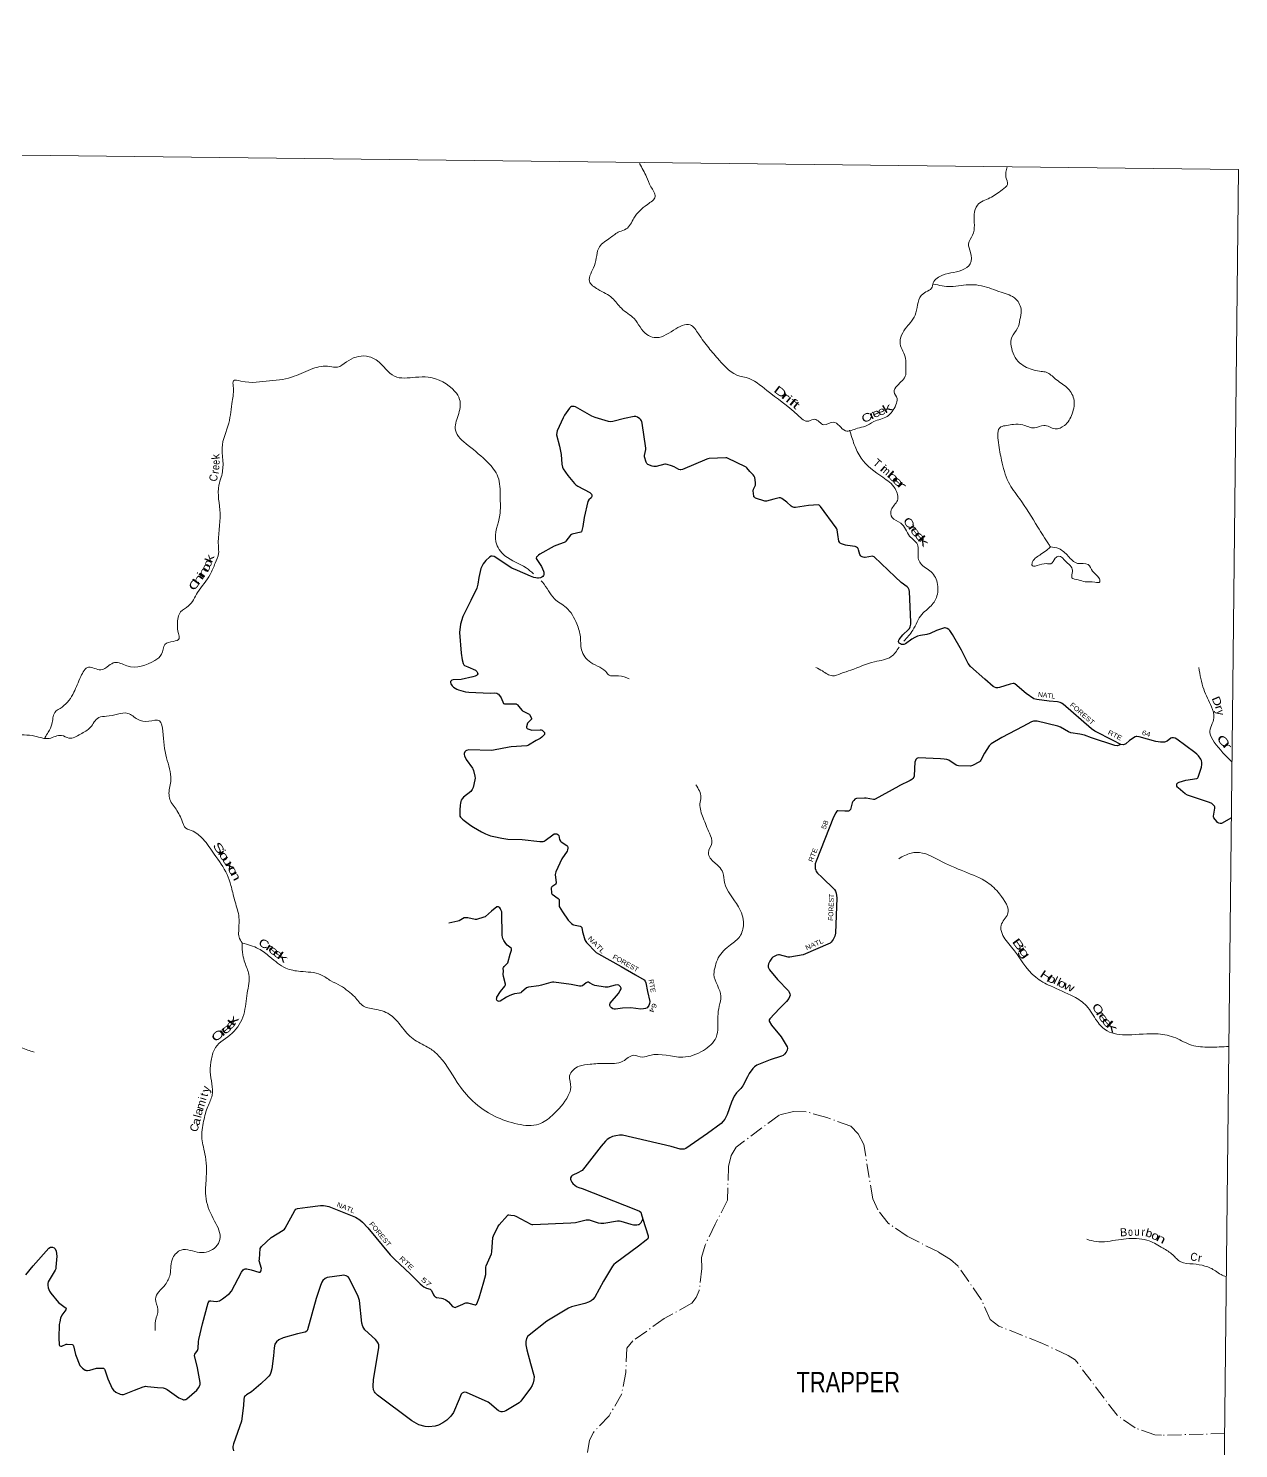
# Model space of a CAD drawing. Header units: feet. Extents: x -481249 to -254670, y -730376 to -544252.
# Drawn here: x -284916 to -254670, y -579752 to -544260 of the extents above; entities that cross this region are included whole.
import ezdxf
from ezdxf.enums import TextEntityAlignment as Align

# ---------------------------------------------------------------- set-up
doc = ezdxf.new("R2010")
doc.units = ezdxf.units.FT
doc.header["$LTSCALE"] = 70
doc.linetypes.add('DOT_DASHED', pattern=[7.7, 5, -1.2, 0.3, -1.2])
for name, color, linetype, lineweight in [('29', 7, 'Continuous', 25), ('39', 7, 'Continuous', 13), ('4', 7, 'Continuous', 13), ('41', 7, 'Continuous', 13), ('44', 7, 'DOT_DASHED', 13)]:
    doc.layers.add(name, color=color, linetype=linetype, lineweight=lineweight)
doc.layers.add('30', color=7, linetype='Continuous')

msp = doc.modelspace()

# ---------------------------------------------------------------- linework, layer by layer
at = {"layer": '29'}
for points in [[(-266882.76, -555337.07), (-266963.71, -555238.57), (-266975.93, -555226.34), (-266994.14, -555215.74), (-267444.77, -554999.2), (-267463.98, -554993.96), (-267488.79, -554993.85), (-267902.26, -555009.68), (-267931.95, -555013.18), (-267957.4, -555024.03), (-268571.91, -555282.26), (-268606.83, -555292.74), (-268628.04, -555290.43), (-268659.21, -555280.51), (-268777.59, -555217.25), (-268845.18, -555189.66), (-268948.2, -555156.46), (-268990.11, -555147.73), (-269013.22, -555147.38), (-269227.58, -555207.13), (-269249.41, -555210.63), (-269283.93, -555209.15), (-269327.11, -555200.15), (-269431.01, -555154.72), (-269459.44, -555129.77), (-269474.66, -555102.3), (-269516.57, -554969.51), (-269517.95, -554935.4), (-269488.63, -554786.05), (-269488.45, -554747.75), (-269577.61, -554125.39), (-269585.55, -554087.17), (-269594.28, -554066.2), (-269611.74, -554041.74), (-269636.18, -554019.02), (-269695.55, -553975.34), (-269733.97, -553961.37), (-269778.48, -553961.85), (-270015.01, -554005.91), (-270309.89, -554087.46), (-270356.47, -554090.66), (-270415.84, -554081.93), (-270754.59, -553982.34), (-270831.24, -553951.31), (-271245.26, -553716.76), (-271279.66, -553705.81), (-271339.55, -553709.77), (-271367.49, -553723.75), (-271392.12, -553752.87), (-271517.66, -553922.93), (-271554.13, -553991.41), (-271702.75, -554321.3), (-271713.23, -554359.74), (-271713.6, -554413.87), (-271643.77, -554696.28), (-271601.43, -554910.5), (-271587.33, -555152.47), (-271571.79, -555222.87), (-271550.84, -555264.8), (-271431.44, -555435.57), (-271271.46, -555631.72), (-271232.17, -555666.67), (-271183.34, -555701.44), (-270888.35, -555859.74), (-270856.75, -555881.58), (-270843.65, -555897.3), (-270832.3, -555927.01), (-270837.09, -555958.1), (-270850.64, -555988.16), (-270910.01, -556044.07), (-270934.17, -556085.24), (-271029.36, -556480.23), (-271061.2, -556709.84), (-271085.49, -556811.11), (-271095.97, -556837.32), (-271110.33, -556847.36), (-271322.97, -556896.73), (-271345.67, -556905.46), (-271366.62, -556921.19), (-271485.36, -557076.69), (-271495.84, -557087.18), (-271528.72, -557107.82), (-271639.36, -557150.26)], [(-263256.79, -557962.97), (-263776.13, -557468.01), (-263799.7, -557454.04), (-263819.26, -557452.23), (-264005.62, -557478.7), (-264021.46, -557480.24), (-264049.4, -557476.75), (-264079.08, -557464.52), (-264108.77, -557445.3), (-264122.74, -557431.32), (-264133.19, -557411.7), (-264170.29, -557293.47), (-264182.11, -557261.84), (-264197.82, -557242.62), (-264217.03, -557223.4), (-264253.67, -557206.84), (-264445.64, -557183.3), (-264493.79, -557172.74), (-264596.81, -557139.54), (-264626.5, -557122.07), (-264641.2, -557107.75), (-264647.45, -557097.61), (-264657.93, -557071.4), (-264683.63, -556905.53), (-264705.08, -556790.1), (-264713.81, -556769.13), (-264730.36, -556739.24), (-265120.66, -556206.52), (-265145.1, -556182.06), (-265151.22, -556176.82), (-265170.22, -556170), (-265418.54, -556185.97), (-265745.78, -556234.47), (-265774.59, -556234.48), (-265805.17, -556226.81), (-265828.72, -556218.75), (-265854.04, -556203.02), (-265962.3, -556099.61), (-266087.15, -556007.34), (-266115.59, -555994.42), (-266132.55, -555993.36), (-266151.76, -555995.11), (-266287.98, -556027.01), (-266471.3, -556077.23), (-266489.63, -556078.98), (-266510.54, -556075.17), (-266742.82, -556002.1), (-266771.98, -555977.1), (-266782.99, -555965.41), (-266788.22, -555946.19), (-266798.7, -555812.98), (-266791.72, -555771.47), (-266746.32, -555677.12), (-266741.34, -555645.54), (-266742.82, -555608.98), (-266762.03, -555486.67), (-266771.63, -555467.46), (-266777.83, -555451.36), (-266798.7, -555420.28), (-266882.76, -555337.07)], [(-271639.36, -557150.26), (-271773.65, -557201.77), (-272137.49, -557396.7), (-272169.85, -557422.65), (-272203.02, -557455.85), (-272213.5, -557469.82), (-272222.23, -557496.03), (-272223.98, -557508.26), (-272212.61, -557532.02), (-272093.91, -557708.88), (-272065.08, -557765.11), (-272042.81, -557823.64), (-272037.14, -557850.72), (-272035.34, -557895.25), (-272036.7, -557918.86), (-272044.13, -557936.33), (-272062.89, -557958.17), (-272080.79, -557971.28), (-272096.94, -557982.64), (-272117.46, -557990.5), (-272164.24, -557996.14), (-272194.73, -557995.74), (-272232.71, -557990.5), (-272282.91, -557979.14), (-272368.04, -557950.51), (-272688.29, -557810.18)], [(-272688.29, -557810.18), (-272832.81, -557746.85), (-273274.71, -557456.72), (-273322.85, -557449.05), (-273351.55, -557453.22), (-273389.96, -557474.19), (-273479.82, -557555.71), (-273554.1, -557638.43), (-273609.49, -557754.54), (-273656.7, -557981.82)], [(-273656.7, -557981.82), (-273683.31, -558152.12), (-273711.45, -558245.43), (-273858, -558554.06), (-274057.35, -558958.21), (-274118.11, -559151.54), (-274140.59, -559359.3), (-274102.58, -559869.31), (-274072.71, -560042.62), (-274048.26, -560133.48), (-274030.8, -560164.93), (-274014.95, -560177.85), (-273937.19, -560216.45), (-273739.71, -560302.01), (-273706.9, -560330.92), (-273692.05, -560364.12), (-273687.69, -560393.82), (-273698.56, -560414.28)], [(-261599.35, -559797.25), (-261817.09, -559407.36), (-261885.06, -559307.82), (-261913, -559279.86), (-261951.41, -559258.9), (-262003.79, -559241.42), (-262020.39, -559241.42), (-262044.02, -559249.61), (-262216.64, -559310.17), (-262380.96, -559381.2), (-262461.59, -559406.13), (-262623.67, -559430.13), (-262694.15, -559452.21), (-262759.87, -559479.05), (-262840.84, -559524.98), (-262995.9, -559643.65), (-263034.89, -559659.01), (-263067.19, -559660.76), (-263097.75, -559655.51), (-263123.99, -559642.61), (-263149.26, -559620.58), (-263161.48, -559604.85), (-263168.46, -559580.39), (-263161.28, -559548.36), (-263152.75, -559531.47), (-263064.17, -559417.22), (-262918.77, -559285.11), (-262896.07, -559257.15), (-262880.35, -559218.72), (-262864.64, -559147.08), (-262863.48, -559097.04), (-262891.45, -558331.26), (-262901.31, -558287.46), (-262910.04, -558271.73), (-262929.24, -558242.03), (-262954.6, -558216.81), (-263101.83, -558103.68), (-263256.79, -557962.97)], [(-257615.45, -562159.89), (-257802.77, -562054.43), (-258260.07, -561820.31), (-258342.91, -561764.21), (-259056.31, -561145.88), (-259094.73, -561121.42), (-259128.35, -561106.21), (-259192.51, -561093.47), (-259408.32, -561073.96), (-259712.86, -561030.57), (-259784.12, -561010.94), (-259983.24, -560879.4), (-260262.9, -560642.69), (-260280.36, -560628.71), (-260305.52, -560628.93), (-260379.7, -560644.32), (-260648.63, -560734.08), (-260688.95, -560737.04), (-260730.86, -560737.04), (-260772.77, -560726.55), (-260804.52, -560704.83), (-261009.27, -560525.27), (-261373.03, -560204.5), (-261427.57, -560129.01), (-261570.38, -559849.11), (-261599.35, -559797.25)], [(-273698.56, -560414.28), (-273715.63, -560430.51), (-273747.06, -560444.49), (-273811.07, -560467.33), (-274101.8, -560530.94), (-274304.05, -560541.29), (-274337.26, -560551.07), (-274352.98, -560566.8), (-274363.46, -560584.27), (-274365.2, -560610.48), (-274356.84, -560636.8), (-274321.55, -560692.6), (-274288.37, -560722.3), (-274248.21, -560752), (-274205.81, -560773.95), (-274164.39, -560792.19), (-273992.41, -560835.87), (-273910.16, -560848.31), (-273371.87, -560869.62)], [(-273371.87, -560869.62), (-273259.02, -560865.57), (-273204.89, -560874.31), (-273182.19, -560886.54), (-273166.48, -560900.52), (-273100.62, -560988.8), (-273039.01, -561127.66), (-273031.6, -561133.77), (-273019.72, -561137.37), (-272879.65, -561142.51), (-272742.16, -561141.63), (-272727.77, -561143.38), (-272715.56, -561147.84), (-272701.58, -561154.73), (-272691.52, -561164.35), (-272626.25, -561244.51), (-272579.35, -561305), (-272564.78, -561316.96), (-272397.75, -561395.85), (-272389.34, -561406.34), (-272342.74, -561498.94), (-272340.12, -561510.3), (-272344.21, -561520.64), (-272436.6, -561610.76), (-272445.12, -561625.76), (-272468.03, -561712.1), (-272466.29, -561730.45), (-272459.73, -561745.3), (-272449.7, -561756.65), (-272433.98, -561766.26), (-272361.52, -561792.47), (-272330.38, -561796.59), (-272123.6, -561789.85), (-272100.9, -561791.6), (-272079.07, -561799.46), (-272047.64, -561822.17), (-272024.94, -561844.89), (-272017.95, -561855.37), (-272014.71, -561871.11), (-272015.33, -561891.19), (-272021.45, -561909.54), (-272030.18, -561924.39), (-272047.64, -561941.86), (-272082.99, -561972.44), (-272127.85, -562004.11), (-272228.54, -562059.12)], [(-257615.45, -562159.89), (-257679.24, -562182.4), (-257707.18, -562185.9), (-257763.05, -562182.4), (-258346.68, -561988.05), (-258520.86, -561923.82), (-258638.17, -561893.74), (-258862.1, -561861.94), (-258918.97, -561843.45), (-259117.23, -561725.94), (-259191.36, -561696.69), (-259702.97, -561570.89), (-259770.51, -561568.73), (-259797.26, -561570.89), (-259849.64, -561591.86), (-260059.8, -561702.3), (-260590.45, -561983.83), (-260855.39, -562140.47), (-260880.08, -562161.37), (-260907.78, -562192.88), (-261019.86, -562372.12), (-261109.34, -562551.29), (-261125.17, -562568.52), (-261146.12, -562586), (-261317.24, -562680.34), (-261341.68, -562692.57), (-261370.7, -562697.08), (-261672.88, -562688.63), (-261706.62, -562682.09), (-261725.83, -562671.61), (-261911.98, -562550.77), (-261962.41, -562533.57), (-262027.02, -562521.34), (-262123.84, -562511.07), (-262674.12, -562490.61), (-262695.78, -562495.14), (-262713.24, -562503.87), (-262737.68, -562530.08), (-262748.16, -562552.79), (-262759.05, -562599.86), (-262766.28, -562755.71), (-262775.82, -562949.52), (-262786.57, -562975.61), (-262811.88, -563005.31), (-262837.21, -563028.03), (-262880.75, -563056.61), (-263157.38, -563190.98)], [(-272228.54, -562059.12), (-272419.13, -562173.37), (-272433.1, -562178.62), (-272459.55, -562185.32), (-272848.12, -562218.14), (-272901.95, -562225.8), (-273291.34, -562300.93), (-273351.2, -562304), (-273907.55, -562291.49), (-273964.48, -562302.67), (-273985.44, -562313.16), (-274009.88, -562337.62), (-274024.33, -562378.49), (-274025.6, -562404.01), (-274018.61, -562437.21), (-273973.51, -562532.82), (-273817.06, -562745.97), (-273808.2, -562765.69), (-273792.48, -562809.37), (-273759.31, -562943.91), (-273754.07, -562998.08), (-273759.36, -563042.26), (-273802.96, -563232.21), (-273823.91, -563282.88), (-273859.69, -563327.28), (-274039.56, -563469.83), (-274077.36, -563517.4), (-274097.19, -563548.46), (-274109.41, -563583.4), (-274119.89, -563620.09), (-274128.6, -563668.9), (-274132.84, -563800.05)], [(-254848.14, -563991.59), (-255096.96, -564127.2), (-255128.83, -564130.13), (-255160.26, -564121.39), (-255193.44, -564102.17), (-255216.71, -564082.26), (-255286.03, -563989.75), (-255294.71, -563964.14), (-255294.71, -563943.18), (-255264.11, -563748.07), (-255263.28, -563717.78), (-255273.76, -563695.07), (-255311.38, -563651.74), (-255340.11, -563626.93), (-255393.06, -563603.1), (-255950.1, -563424.68), (-256002.77, -563392.8), (-256182.82, -563238.9), (-256198.76, -563220.7), (-256212.3, -563193.62), (-256217.1, -563177.02), (-256215.79, -563158.67), (-256210.11, -563137.71), (-256199.92, -563122.83), (-256185.67, -563110.63), (-256170.39, -563102.76), (-256151.62, -563095.78), (-255987.18, -563050.6), (-255711.59, -563004.05), (-255695.88, -562997.06), (-255688.47, -562991.06), (-255678.42, -562976.09), (-255598.29, -562723.95), (-255586.75, -562657.23), (-255586.75, -562606.56), (-255598.98, -562558.04), (-255615.56, -562526.19), (-255673.18, -562440.58), (-255713.35, -562400.39), (-255759.53, -562358.85), (-256214.48, -562021.25), (-256256.38, -562000.28), (-256293.04, -561988.73), (-256336.71, -561989.8), (-256364.64, -562000.28), (-256458.94, -562073.66), (-256520.06, -562094.82), (-256553.23, -562098.13), (-256623.07, -562098.13), (-256738.14, -562083.06), (-257155.65, -561965.34), (-257211.52, -561954.85), (-257233.34, -561954.86), (-257257.61, -561962.91), (-257400.47, -562057.69), (-257486.53, -562136.57), (-257504.87, -562147.05), (-257531.93, -562155.79), (-257557.26, -562161.03), (-257615.45, -562159.89)], [(-263157.38, -563190.98), (-263164.06, -563194.23), (-263751.13, -563523.27), (-263768.75, -563527.71), (-263793.19, -563527.71), (-263979.13, -563499.43), (-263990.5, -563496.27), (-264020.18, -563494.52), (-264221.4, -563509.46), (-264247.18, -563517.23), (-264262.89, -563525.97), (-264289.08, -563552.18), (-264310.04, -563580.13), (-264324.31, -563614.56), (-264369.67, -563782.09), (-264399.09, -563810.76), (-264416.55, -563821.24), (-264438.38, -563821.24), (-264510.09, -563820.93), (-264686.16, -563811.51), (-264704.66, -563817.75), (-264714.26, -563824.73), (-264738.71, -563859.67), (-264795.52, -563972.53), (-265228.55, -565072.37), (-265248.57, -565140.35), (-265254.68, -565210.24), (-265248.57, -565257.42), (-265236.35, -565300.18), (-265224.12, -565329.05), (-265195.31, -565367.48), (-265083.58, -565471.32), (-264769.78, -565781.69), (-264744.82, -565818.25), (-264725.61, -565874.17), (-264715.36, -565988.01), (-264744.38, -566873.26), (-264758.79, -566946.94), (-264804.19, -567030.8), (-264853.08, -567093.7), (-264881.02, -567119.91), (-264938.71, -567149.52), (-265491.05, -567388.9), (-265555.88, -567408.19), (-265882, -567469.68), (-265927.8, -567469.34), (-266146.93, -567415.17), (-266170.51, -567415.17), (-266207.89, -567423.06), (-266279.63, -567453.61), (-266308.45, -567472.83), (-266332.02, -567492.05), (-266385.22, -567573.53), (-266418.45, -567635.32), (-266428.93, -567677.25), (-266428.93, -567698.22), (-266425.44, -567719.18), (-266392.91, -567787.34), (-266192.69, -568032.83), (-265922.65, -568308.86), (-265898.98, -568348.17), (-265886.76, -568383.11), (-265881.52, -568421.55), (-265892, -568463.48), (-265912.95, -568505.41), (-265972.85, -568582.29), (-266146.34, -568752.79), (-266386.55, -569008.69), (-266403.61, -569040.05), (-266400.12, -569071.5), (-266347.77, -569166.91), (-266103.93, -569464.72), (-265951.75, -569711.81), (-265943.5, -569742.41), (-265954.86, -569798.32), (-265978.42, -569847.24), (-266020.33, -569896.16), (-266054.39, -569925.87), (-266091.7, -569944.54), (-266380.69, -570040.14), (-266419.64, -570055.66)], [(-274132.84, -563800.05), (-274136.55, -563914.69), (-274131.24, -563945.08), (-274117.27, -563969.55), (-274069.35, -564023.18), (-274029.08, -564058.66), (-273860.44, -564182.78), (-273795.1, -564224.65), (-273592.54, -564338.22), (-273489.52, -564387.14), (-273370.04, -564434.62), (-273285.22, -564458.78), (-273082.66, -564500.71), (-272930.38, -564522.14), (-272578.16, -564530.99), (-272132.75, -564579.34), (-272076, -564581.08), (-272054.11, -564577.22), (-272028.85, -564570.6), (-272003.54, -564554.88), (-271812.62, -564413.28), (-271775.66, -564390.63), (-271745.98, -564385.39), (-271705.81, -564392.38), (-271680.48, -564408.36), (-271662.16, -564429.07), (-271644.7, -564533.91), (-271621.69, -564568.74), (-271597.55, -564591.57), (-271462.41, -564675.97), (-271443.89, -564699.9), (-271436.91, -564727.85), (-271435.16, -564745.32), (-271443.3, -564790.06), (-271454.37, -564818.71), (-271581.15, -565010.81), (-271734.63, -565337.63), (-271745.11, -565369.08), (-271750.37, -565401.21), (-271728.51, -565613.7), (-271730.26, -565634.67), (-271738.3, -565647.17), (-271831.54, -565713.29), (-271842.01, -565725.52), (-271847.12, -565740.23), (-271838.52, -565868.8), (-271833.28, -565889.76), (-271822.37, -565900.34), (-271672.64, -566005.08), (-271664.34, -566014.69), (-271653.28, -566033.63), (-271647.32, -566050.51), (-271647.77, -566103.8)], [(-273046.36, -567818.73), (-273047.9, -567743.32), (-273042.07, -567726.13), (-273028.1, -567706.91), (-272955, -567638.13), (-272937.3, -567609.06), (-272875, -567392.92), (-272845.62, -567294.56), (-272842.13, -567263.11), (-272849.82, -567247.21), (-272952.14, -567168.76), (-272984.98, -567126.19), (-273032.46, -567053.44), (-273055.16, -567001.02), (-273065.64, -566969.57), (-273073.4, -566917.59), (-273083.04, -566363.83), (-273086.6, -566341.45), (-273093.58, -566322.23), (-273107.55, -566288.15), (-273118.9, -566264.58), (-273137.24, -566241.86), (-273156.44, -566225.25), (-273168.67, -566216.53), (-273184.38, -566211.28), (-273195.73, -566208.66), (-273207.95, -566212.9), (-273340.9, -566319.76), (-273492.1, -566456.46), (-273501.75, -566462.01), (-273531, -566473.37), (-273714.83, -566526.61), (-273731.37, -566528.41), (-273752.76, -566527.53), (-273934.71, -566488.84), (-273995.48, -566483.85), (-274015.12, -566484.73), (-274017.74, -566485.6), (-274028.79, -566490.08)], [(-271647.77, -566103.8), (-271652.99, -566183.3), (-271652.12, -566192.04), (-271648.62, -566203.57), (-271569.64, -566340.14), (-271425.14, -566545.19), (-271394.12, -566580.8), (-271342.61, -566630.6), (-271312.93, -566653.31), (-271289.99, -566666.22), (-271122.16, -566698.74), (-271109.06, -566703.98), (-271098.19, -566711.75), (-271090.73, -566719.71), (-271084.61, -566730.19), (-271070.64, -566835.9), (-271063.34, -566859.95), (-271010.4, -567037.71), (-270986.98, -567076.44), (-270965, -567104.1), (-270723.16, -567350.47), (-270669.21, -567390.84), (-270103.26, -567707.25), (-269746.55, -567908.03), (-269529.42, -568039.72), (-269499.1, -568070.33), (-269481.64, -568115.76), (-269441.61, -568326.27), (-269389.09, -568580.53), (-269389.93, -568624.52), (-269410.05, -568681.86), (-269451.96, -568734.28), (-269490.37, -568755.25), (-269539.26, -568765.73), (-269613.24, -568768.62), (-269861.2, -568738.62), (-270067.4, -568742.95), (-270244.71, -568769.23), (-270277.02, -568769.22), (-270305.72, -568759), (-270343.38, -568737.77), (-270370.44, -568713.32), (-270387.9, -568674.88), (-270388.78, -568645.17), (-270374.65, -568616.52), (-270170.59, -568376.32), (-270122.48, -568304.46), (-270104.15, -568262.53), (-270105.02, -568241.56), (-270115.27, -568214.86), (-270139.94, -568185.65), (-270163.52, -568171.67), (-270195.82, -568164.68), (-270255.03, -568169.75), (-270437.67, -568218.84), (-270465.61, -568222.34), (-270499.64, -568221.74), (-270759.5, -568177.65), (-270800, -568162.94), (-270889.05, -568108.77), (-270921, -568098.39), (-270944.93, -568096.54), (-270974.62, -568110.52), (-271068.91, -568183.9), (-271103.91, -568194.84), (-271142.25, -568194.39), (-271351.76, -568150.86), (-271787.45, -568094.79), (-271818.88, -568093.05), (-271855.77, -568100.79), (-272094.5, -568168.81), (-272155.02, -568183.9), (-272413.45, -568218.84), (-272439.64, -568225.83), (-272463.34, -568237.78), (-272589.81, -568346.39), (-272612.51, -568362.12), (-272640.55, -568374.26), (-272763.56, -568388.33), (-272816.92, -568402.81), (-272882.3, -568428.52), (-272969.59, -568471.53), (-273126.76, -568568.29), (-273154.56, -568575.97), (-273175.65, -568570.04), (-273189.62, -568564.8), (-273208.83, -568545.58), (-273215.81, -568515.88), (-273210.58, -568491.42), (-273205.78, -568471.61), (-273114.6, -568332.43), (-273006.27, -568192.64), (-272992.31, -568159.44), (-272993, -568141.53), (-273043.57, -567955.23), (-273049.93, -567895.61), (-273046.36, -567818.73)], [(-274028.79, -566490.08), (-274147.39, -566560.73), (-274187.59, -566574.74), (-274412.15, -566622.89)], [(-266419.64, -570055.66), (-266709.99, -570171.39), (-266769.41, -570214.15), (-266811.32, -570256.09), (-266898.62, -570378.39), (-266944.47, -570461.31), (-267062.75, -570685.89), (-267110.88, -570749.8), (-267217.82, -570858.86), (-267275.78, -570940.98), (-267347.8, -571095.67), (-267452.27, -571398.65), (-267511.51, -571517.55), (-267549.92, -571569.96), (-267600.17, -571623.32), (-267946.47, -571880.35), (-268482.34, -572251.36), (-268524.25, -572272.33), (-268550.04, -572271.23), (-268629.01, -572265.34), (-268849.71, -572198.83), (-270070.48, -571919.08), (-270139.39, -571915.91), (-270233.68, -571933.38), (-270314, -571954.35), (-270387.34, -571985.8), (-270450.2, -572031.22), (-270495.6, -572069.66), (-270605.07, -572192.58), (-271005.56, -572721.02), (-271078.79, -572799.98), (-271111.97, -572822.7), (-271164.72, -572851.65), (-271323.42, -572924.32), (-271345.95, -572943.25), (-271364.28, -572983.43), (-271366.9, -573018.38), (-271362.41, -573045.94), (-271337.22, -573090.01), (-271308.4, -573123.21), (-271251.66, -573173.88), (-271203.56, -573207.13), (-271160.86, -573226.29), (-271079.8, -573250.11), (-269744.85, -573772.65), (-269644.36, -573822.08), (-269612.93, -573843.04), (-269599.55, -573875.77), (-269556.62, -574016.04)], [(-281688.74, -578220.93), (-281551.8, -578234.51), (-281499.63, -578250.59), (-281448.78, -578278.19), (-281155.16, -578479.25), (-281070.76, -578519.3), (-281037.58, -578529.79), (-281023.61, -578529.79), (-281000.91, -578528.04), (-280985.38, -578524.61), (-280959.01, -578510.57), (-280703.29, -578289.04), (-280686.62, -578265.97), (-280660.43, -578227.53), (-280629, -578169.87), (-280623.76, -578147.16), (-280623.77, -578103.79), (-280688.93, -577737.47), (-280761.7, -577422.09), (-280758.28, -577395.11), (-280691.86, -577296.3), (-280675.05, -577247.87), (-280667.42, -577076.16), (-280655.27, -577024.16), (-280562.09, -576631.14), (-280427.34, -576108.24), (-280409.88, -576080.28), (-280393.47, -576062.84), (-280360.99, -576055.82), (-280223.41, -576072.22), (-280179.4, -576069.8), (-280140.98, -576055.82), (-280062.77, -576007.56), (-279889.55, -575877.61), (-279837.09, -575817.5), (-279591.13, -575341.77), (-279549.06, -575287.08), (-279522, -575266.12), (-279497.56, -575259.13), (-279458.27, -575262.62), (-279348.51, -575287.78), (-279160.56, -575344.74), (-279139.61, -575344.74), (-279126.74, -575339.55), (-279102.94, -575308.05), (-279095.96, -575287.08), (-279093.99, -575247.87), (-279144.85, -575061.7), (-279144.2, -575015.59), (-279120.1, -574751.94), (-279092.47, -574698.29), (-278847.74, -574480.31), (-278547.69, -574292.95), (-278512.77, -574264.99), (-278499.55, -574239.28), (-278259.87, -573797.48), (-278231.65, -573768.81), (-278189.75, -573751.33), (-277943.01, -573720.1), (-277613.54, -573674.46), (-277543.7, -573674.46), (-277490.34, -573681.8), (-277407.5, -573698.92), (-276738.01, -573969.74), (-276633.99, -574030.88), (-276567.64, -574090.28), (-276431.89, -574238.07), (-275872.71, -574906.23), (-275769.68, -575016.27), (-275366.13, -575390.06), (-275296.52, -575460.12)], [(-269556.62, -574016.04), (-269425.81, -574432.86), (-269422.61, -574458.05), (-269425.23, -574482.5), (-269438.32, -574508.72), (-269472.73, -574544.42), (-269664.04, -574690.78), (-270245.88, -575117.8), (-270281.69, -575149.93), (-270315.74, -575191.86), (-270543.65, -575565.13), (-270763.01, -575969.11), (-270806.41, -576023.51), (-270855.3, -576058.46), (-270914.67, -576093.4), (-271008.44, -576125.03), (-271345.37, -576208.24), (-271421.03, -576243.66), (-271958.69, -576567.05), (-272403.78, -576913.24), (-272435.52, -576946.03), (-272466.95, -577001.94), (-272484.41, -577078.81), (-272480.92, -577155.69), (-272460.73, -577280.56), (-272363.37, -577625.15), (-272279.85, -577947.65), (-272281.86, -578029.28), (-272302.81, -578106.16), (-272329, -578174.3), (-272368.26, -578244.76), (-272607.01, -578568.63), (-272649.41, -578607.59), (-272983.18, -578805.44), (-273023.07, -578824.24), (-273063.23, -578834.73), (-273101.65, -578834.73), (-273126.96, -578827.73), (-273163.38, -578811.97), (-273393.24, -578614.58), (-273423.85, -578591.98), (-273963.35, -578349.01), (-274005.26, -578342.02), (-274040.43, -578349.11), (-274071.61, -578362.98), (-274099.54, -578394.43), (-274153.87, -578520.09), (-274288.6, -578852.81), (-274354.47, -578943.05), (-274459.24, -579040.89), (-274560.51, -579110.78), (-274668.77, -579163.19), (-274752.58, -579187.65), (-274906.24, -579205.12), (-274995.9, -579198.86), (-275161.17, -579156.2), (-275333.08, -579060.2), (-276192.68, -578415.6), (-276248.98, -578359.49), (-276269.94, -578331.53), (-276294.38, -578279.12), (-276301.04, -578196.84), (-276291.7, -578029.02), (-276155.29, -577230.59), (-276159.94, -577160.92), (-276177.4, -577118.99), (-276205.34, -577066.58), (-276243.72, -577021.99), (-276510.02, -576779.97), (-276559.79, -576703.17), (-276586.76, -576613.44), (-276640.34, -576047.33), (-276671.55, -575951.88), (-276900.19, -575495.54), (-276926.47, -575455.68), (-276971.87, -575434.71), (-277031.24, -575420.74), (-277083.77, -575424.09), (-277446.5, -575479.11), (-277495.7, -575504.6), (-277555.07, -575553.52), (-277586.5, -575591.96), (-277616.19, -575675.62), (-277720.84, -576000.58), (-277937.47, -576787.03), (-277959.47, -576816.17), (-278000.32, -576842.94), (-278190.19, -576884.26), (-278551.29, -576987.27), (-278660.35, -577031.63), (-278719.72, -577080.55), (-278754.64, -577143.45), (-278771.39, -577231.34), (-278787.03, -577437.09), (-278835.62, -577760.51), (-278857.66, -577852.8), (-278875.12, -577896.48), (-278904.8, -577943.66), (-278945.5, -577987.49), (-279110.74, -578131.72)], [(-275296.52, -575460.12), (-275123.86, -575633.89), (-275072.99, -575676.7), (-275030.21, -575708.16), (-274970.58, -575741.07), (-274877.43, -575771.05), (-274857.35, -575783.29), (-274840.94, -575800.09), (-274793.62, -575910.82), (-274777.03, -575935.29), (-274756.08, -575952.69), (-274742.11, -575961.5), (-274713.3, -575973.72), (-274588.46, -575994.69), (-274560.33, -576004.25), (-274486.31, -576036.62), (-274418.84, -576083.35), (-274313.45, -576197.37), (-274294.24, -576209.6), (-274271.81, -576220.47), (-274250.59, -576221.83), (-274233.13, -576218.34), (-274061.02, -576142.23), (-274007.89, -576120.49), (-273983.01, -576112.63), (-273964.23, -576110.01), (-273936.74, -576110.01), (-273910.67, -576113.46), (-273751.21, -576155.44), (-273734.19, -576156.31), (-273726.77, -576153.69), (-273710.62, -576143.2), (-273705.82, -576137.97), (-273651.46, -575985.64), (-273534.18, -575582.83), (-273481.88, -575399.8), (-273480.45, -575369.39), (-273483.29, -575221.45), (-273478.39, -575188.39), (-273342.19, -574886.13), (-273330.08, -574830.92), (-273307.29, -574479.31), (-273294.18, -574437.11), (-273183.31, -574211.73), (-273150.65, -574160.77), (-272945.84, -573925.19), (-272930.12, -573912.96), (-272912.45, -573906.85), (-272860.28, -573914.71), (-272778.22, -573930.43), (-272736.61, -573944.25), (-272362.65, -574141.84), (-272336.46, -574150.58), (-272311.92, -574153.58), (-271356.84, -574113.36), (-271239.91, -574099.91), (-270974.51, -574037.01), (-270939.59, -574033.51), (-270899.87, -574037.12), (-270677.67, -574106.89), (-270606.27, -574117.46), (-270534.5, -574117.38), (-270191.4, -574061.47), (-270145.47, -574063.23), (-270111.08, -574068.46), (-269859.87, -574143.5), (-269789.8, -574155.82), (-269709.48, -574161.06), (-269675.82, -574154.99), (-269655.35, -574148.83), (-269634.4, -574134.85), (-269605.37, -574105.59), (-269592.49, -574087.68), (-269556.62, -574016.04)], [(-284981.96, -575405.95), (-284796.07, -575185.59), (-284406.25, -574741.02), (-284365.61, -574720.94), (-284316.72, -574720.94), (-284269.58, -574734.93), (-284250.28, -574760.27), (-284224.18, -574815.3), (-284209.71, -574946.49), (-284227.67, -575217.14), (-284233.79, -575255.57), (-284248.47, -575291.98), (-284418.92, -575584.42), (-284430.21, -575622.48), (-284433.71, -575664.41), (-284419.74, -575737.79), (-284388.74, -575818.53), (-284356.02, -575868.83), (-284166.79, -576100.17), (-283997.2, -576223.51), (-283984.98, -576235.74), (-283976.25, -576254.95), (-283978, -576275.92), (-283983.23, -576288.15), (-284081.25, -576420.68), (-284112.43, -576492.57), (-284133.39, -576583.42), (-284145.11, -576650.03), (-284152.59, -576982.11), (-284152.59, -576982.11)], [(-284152.59, -576982.11), (-284150.85, -577156.49), (-284141.24, -577179.21), (-284131.35, -577187.83), (-284106.32, -577193.18), (-284077.51, -577187.94), (-283970.13, -577144.26), (-283946.85, -577143.36), (-283823.46, -577153), (-283807.74, -577158.24), (-283798.91, -577166.54), (-283786.79, -577186.2), (-283742.69, -577396.87), (-283630.51, -577677.15), (-283616.94, -577695.71), (-283567.66, -577743.54), (-283496.07, -577788.97), (-283480.35, -577792.48), (-283462.89, -577795.96), (-283435.61, -577799.13), (-283382.57, -577794.21), (-283213.01, -577744.97), (-283162.57, -577740.05), (-283063.04, -577740.05), (-283042.09, -577745.29), (-283030.92, -577752.44), (-283012.4, -577769.75), (-283003.67, -577785.49), (-282928.88, -578011.12), (-282822.08, -578251.98), (-282790.99, -578292.08), (-282727.79, -578337.59), (-282621.28, -578390), (-282577.63, -578400.49), (-282543.64, -578400.02), (-282516.51, -578395.24), (-282266.59, -578294.34), (-282047.69, -578204.81), (-282014.51, -578196.07), (-281987.58, -578194.66), (-281939.43, -578196.07), (-281688.74, -578220.93)], [(-279110.74, -578131.72), (-279342.56, -578334.06), (-279467.04, -578411.89), (-279492.36, -578431.11), (-279511.63, -578452.62), (-279522.05, -578473.05), (-279533.4, -578513.23), (-279539.39, -578672.27), (-279592.76, -579068.83), (-279791.15, -579629.67), (-279800.55, -579668.11), (-279804.04, -579699.56), (-279805.78, -579729.26), (-279792.55, -579807.55)]]:
    msp.add_lwpolyline(points, dxfattribs=at)
at = {"layer": '39'}
for points in [[(-269641.54, -547636.19), (-269469.77, -547965.47), (-269355.8, -548218.17), (-269251.74, -548464.68), (-269445.44, -548659.85), (-269783.93, -549002.91), (-269976.88, -549272.31), (-270144.36, -549339.58), (-270367.33, -549488.11), (-270643.81, -549719.94), (-270767.99, -550189.1), (-270894.85, -550579.98), (-270681.79, -550780.26), (-270322.74, -550999.14), (-270096.61, -551255.8), (-269778.31, -551514.08), (-269462.35, -551910.7), (-269273.23, -551986.21), (-268791.13, -551802.1), (-268374.02, -551669), (-268169.38, -551893.2), (-267912.75, -552242.65), (-267651.43, -552552.08), (-267139.09, -552950.13), (-266977.38, -552987.06), (-266459.74, -553308.99), (-265682.59, -553928.28), (-265414.52, -554075.37), (-265267.38, -554025.79), (-265035.27, -554166.23), (-264797.63, -554098.18), (-264498.65, -554314), (-264192.99, -554253.16), (-263997.73, -554202.42), (-263787.36, -554087.77), (-263450.43, -553955.27), (-263237.18, -553670.18), (-263206.38, -553508.27), (-263281.77, -553344.49), (-263207.03, -553191.36), (-262987.9, -552914.4), (-262990.62, -552719.81), (-262993.11, -552511.18), (-263127.18, -552143.81), (-262965.69, -551719.43), (-262845.04, -551577.13), (-262733.28, -551368.49), (-262556.84, -550890.22), (-262318.97, -550689.8), (-262318.94, -550687.8), (-262136.65, -550456.33), (-261584.9, -550301.51), (-261377.75, -550140.67), (-261372.97, -549857.96), (-261419.43, -549642.54), (-261317.56, -549425.71), (-261274.78, -548911), (-261196.62, -548673.7), (-260888.99, -548496.56), (-260574.91, -548293.47), (-260448.35, -548157.29), (-260484.88, -547981.27), (-260451.43, -547721.22)], [(-262295.43, -550647.8), (-261864.4, -550711.79), (-261350.54, -550664.62), (-260845.2, -550765.71), (-260604.16, -550852.16), (-260236.29, -551023.05), (-260102.96, -551316.2), (-260134.74, -551536.27), (-260192.53, -551753.87), (-260336.61, -551977.99), (-260352.37, -552198.34), (-260137.09, -552623.28), (-259779.34, -552800.02), (-259603.53, -552833.18), (-259475.61, -552853.46), (-259253.89, -553015.79), (-258964.94, -553231.43), (-258789.36, -553515.29), (-258831.77, -553889.61), (-259023.15, -554185.1), (-259254.99, -554265.28), (-259538.14, -554180.11), (-259769.7, -554244.25), (-260061.03, -554168.96), (-260295.27, -554154.84), (-260462.11, -554184.01), (-260613.02, -554219.48), (-260673.73, -554609.52), (-260593.07, -555054.18), (-260419.94, -555600.73), (-260148.19, -556004.61), (-259687.4, -556724.67), (-259421.9, -557142.47), (-259373, -557213.52)], [(-272291.13, -557891.31), (-272475.02, -557742.59), (-273006.99, -557438.46), (-273233.6, -557091.54), (-273134.12, -556423.39), (-273126.28, -555960.22), (-273180.01, -555463.89), (-273438.48, -555104.37), (-273926.34, -554680.67), (-274244.57, -554300.06), (-274178.29, -553936.19), (-274139.38, -553531.73), (-274258.28, -553333.1), (-274921.63, -552976.53), (-275238.33, -552979.01), (-275766.99, -552953.72), (-276195.32, -552565.16), (-276469.94, -552450.05), (-276969.44, -552595.75), (-277194.1, -552726.2), (-277386.17, -552706.8), (-277810.01, -552763.57), (-278274.18, -552954.02), (-278562.15, -553035.22), (-278887.33, -553065.64), (-279606.98, -553075.12), (-279791.24, -553067.89), (-279797.49, -553200.15), (-279819.96, -553580.83), (-279909.29, -554122.8), (-280076.12, -554743.64), (-280052.57, -555129.13), (-280096.44, -555471.33), (-280156.03, -555676.87), (-280123.79, -556377.4), (-280167.75, -557198.95), (-280162.86, -557383.55), (-280247.1, -557624.76), (-280372.1, -557905.38), (-280686.34, -558355.16), (-280916.54, -558694.1), (-281111.39, -558839.11), (-281192.75, -559146.56), (-281166.63, -559379.67), (-281148.73, -559506.34), (-281290.27, -559580.08), (-281504, -559656.57), (-281590.32, -559901.76), (-281753.24, -560055.35), (-282456.96, -560189.46), (-282762.22, -560107.9), (-282905.79, -560183.61), (-283106.01, -560290.42), (-283411.5, -560222.91), (-283605.84, -560456.18), (-283780.89, -560852.24), (-284075.71, -561220.14), (-284258.4, -561357.34), (-284327.4, -561644.94), (-284420.99, -561845.88), (-284505.24, -561985.43)], [(-264391.84, -554297.03), (-264274.04, -554660.9), (-264105.4, -554998.79), (-263562.36, -555477.6), (-263252.51, -555761.8), (-263197.36, -556055.59), (-263351.7, -556293.57), (-263330.84, -556482.47), (-263114.79, -556624.63), (-262891.78, -556947.43), (-262698.89, -557155.38), (-262674.67, -557500.77), (-262620.71, -557628.07), (-262349.79, -557843.4), (-262192.72, -558155.01), (-262243.14, -558529.19), (-262441.62, -558770.41), (-262588.18, -558904.23), (-262811.28, -559297.45), (-263037.76, -559576.35)], [(-259373, -557213.52), (-259163.37, -557261.31), (-258928.03, -557447.94), (-258694.6, -557628.52), (-258432.54, -557657.17), (-258317.15, -557825.65), (-258150.03, -558017.11), (-258139.3, -558093.51), (-258261.62, -558097.39), (-258501.94, -558087.17), (-258679.58, -558043.95), (-258834.98, -557989.09), (-258822.31, -557832.87), (-258854.44, -557717.98), (-258978.53, -557589.46), (-259172.6, -557451.69), (-259251.62, -557502.45), (-259364.16, -557638.88), (-259474.32, -557634.94), (-259835.6, -557666.73), (-259818.29, -557590.82), (-259608.67, -557401.95), (-259464.62, -557298.16), (-259365.68, -557215.19)], [(-269900.5, -560515.28), (-270169.83, -560442.38), (-270449.44, -560385.35), (-270455.28, -560375.21), (-270861.6, -560107.38), (-271094.67, -559786.41), (-271121.36, -559469.05), (-271210.04, -559142.59), (-271475.67, -558732.8), (-271770.6, -558515.05), (-272066.25, -558102.73), (-272100.71, -558067.27)], [(-263154.96, -559722.52), (-263353.59, -559959.86), (-263766.59, -560087.01), (-264357.36, -560297.31), (-264609.33, -560383.15), (-264820.72, -560439.63), (-265071.2, -560318.92), (-265236.04, -560229.8)], [(-255664.26, -560230.67), (-255539.21, -560776.39), (-255346.25, -561216.99), (-255286.71, -561488.8), (-255387.29, -561866.1), (-255278.96, -562096.64), (-254832.5, -562597.84)], [(-286676.76, -561526.67), (-286324.3, -561453.59), (-285936.02, -561484.45), (-285683.33, -561593.16), (-285299.59, -561892.69), (-285021.44, -561917.61), (-284755.37, -561946.33), (-284399.62, -562004.7), (-284085.71, -561929.96), (-283902.47, -561997.34), (-283614.2, -561898.09), (-283368.82, -561727.89), (-283158.28, -561484.88), (-282965.3, -561450.14), (-282689.86, -561398.8), (-282428.96, -561377.29), (-282190.97, -561525.85), (-281905.21, -561574.97), (-281640.5, -561565.56), (-281560.7, -561823.68), (-281463.73, -562489.24), (-281356.82, -563040.66), (-281402.55, -563374.8), (-281379.12, -563529.65), (-281203.44, -563807.49), (-281050.69, -564137.08), (-281013.95, -564215.95), (-280845.1, -564305.14), (-280552.14, -564520.85), (-280271.84, -564892.79), (-279951.87, -565407.82), (-279854.23, -565678.28), (-279764.13, -566038.86), (-279660.55, -566431.78), (-279661.12, -566820.86), (-279651.61, -566969.45), (-279573.9, -567115.32)], [(-279573.76, -567117.6), (-279163.48, -567258.77), (-278878.33, -567462.31), (-278482.27, -567744.01), (-278118.91, -567826.58), (-277607.25, -567909.73), (-277355.28, -568060.55), (-277116.85, -568183.05), (-276924.78, -568320.79), (-276758.86, -568464.08), (-276544.27, -568692.47), (-276227.03, -568776.23), (-275852.8, -568927.18), (-275596.82, -569196.4), (-275301.54, -569512.44), (-274938.25, -569717.35), (-274716.56, -569881.68), (-274199.6, -570598.71), (-273810.69, -571066.81), (-273269.9, -571441.29), (-272680.07, -571642.14), (-272159.04, -571645.23), (-271826.66, -571426.41), (-271423.45, -570930.04), (-271357.81, -570722.6), (-271388.99, -570433.24), (-271150.51, -570196.73), (-270877.11, -570147.36), (-270499.93, -570123.87), (-270056.13, -570071.46), (-269789.08, -569923.7), (-269569.37, -569967.66), (-269382.26, -569924.8), (-268563.32, -569969.2), (-268047.46, -569803.73), (-267729.24, -569474.35), (-267684.32, -568951.66), (-267649.89, -568693.53), (-267609.66, -568447.54), (-267782.79, -567900.99), (-267747.14, -567689.01), (-267673.56, -567485.72), (-267365.42, -567160.18), (-267137.46, -566953.57), (-267044.05, -566644.33), (-267172.97, -566208.86), (-267515.52, -565607.19), (-267561.4, -565357.69), (-267657, -565203.59), (-267875.9, -564993.18), (-267921.75, -564860.01), (-267835.57, -564622.84), (-267895.51, -564375.1), (-268051.32, -563989.3), (-268131.53, -563636.91), (-268108.75, -563474.85), (-268233.73, -563161.79)], [(-263162.43, -565009.4), (-262853.44, -564870.39), (-262570.84, -564869.32), (-262153.01, -565049.11), (-261520.49, -565332.94), (-260943.91, -565605.76), (-260644.11, -565891.79), (-260442.25, -566398.73), (-260605.22, -566672.66), (-260582.66, -566879.64), (-260345.86, -567216.71), (-259739.38, -567973.42), (-259372.29, -568190.43), (-258793.59, -568457.27), (-258472.78, -568685.5), (-258208.75, -569071.19), (-257958.3, -569312.24), (-257438.9, -569411.57), (-256680.98, -569390.73), (-256241.76, -569490.66), (-255845.94, -569668.06), (-255397.89, -569720.02), (-254912.59, -569702.43)], [(-279573.91, -567115.21), (-279554.95, -567416.39), (-279506.08, -567607.78), (-279406.82, -567900.33), (-279446.81, -568368.95), (-279536.04, -568904.91), (-279824.51, -569371.19), (-280241.41, -569728.93), (-280340.39, -570012), (-280371.97, -570338.37), (-280325.74, -570922.82), (-280430.63, -571199.77), (-280537.05, -571566.95), (-280580.57, -572007.43), (-280543.96, -572212.64), (-280493.97, -572456.2), (-280465.33, -572777.6), (-280486.99, -573228.5), (-280475.78, -573513.49), (-280262.67, -574066.77), (-280130.12, -574524.36), (-280233.49, -574711.09), (-280638.68, -574850.42), (-281098.62, -574790.23), (-281306.34, -574985.16), (-281377.44, -575397.08), (-281498.05, -575655.7), (-281740.61, -576014.48), (-281680.9, -576276.26), (-281739.78, -576558.03), (-281745.85, -576798.6)], [(-286772.36, -568972.26), (-286303.04, -569320.1), (-285823.71, -569537.07), (-285393.97, -569604.75), (-285097.51, -569732.28), (-284768.68, -569842.32)], [(-258459.28, -574522.17), (-258227.75, -574578.36), (-257673.82, -574531.89), (-257154.35, -574508.88), (-256906.73, -574561.34), (-256559.02, -574739.91), (-256315.37, -574908.63), (-256115.93, -575084.6), (-255806.19, -575138.15), (-255510.44, -575189.45), (-255247.94, -575310.37), (-255109.25, -575405.05), (-254977.55, -575450.09)]]:
    msp.add_spline(points, degree=3, dxfattribs=at)
at = {"layer": '4'}
msp.add_lwpolyline([(-477481.62, -544260.22), (-445653.6, -544895.12), (-413824.72, -545486.23), (-381995.06, -546033.57), (-350164.67, -546537.13), (-318333.63, -546996.89), (-286501.98, -547412.88), (-254669.8, -547785.08), (-256679.15, -730375.58), (-288762.49, -730000.45), (-320845.3, -729581.19), (-352927.49, -729117.79), (-385009.01, -728610.26), (-417089.81, -728058.61), (-449169.81, -727462.83), (-481249.23, -726835.88)], close=True, dxfattribs=at)
msp.add_lwpolyline([(-477481.62, -544260.22), (-445653.6, -544895.12), (-413824.72, -545486.23), (-381995.06, -546033.57), (-350164.67, -546537.13), (-318333.63, -546996.89), (-286501.98, -547412.88), (-254669.8, -547785.08), (-256679.15, -730375.58), (-288762.49, -730000.45), (-320845.3, -729581.19), (-352927.49, -729117.79), (-385009.01, -728610.26), (-417089.81, -728058.61), (-449169.81, -727462.83)], dxfattribs=at)
at = {"layer": '44'}
msp.add_lwpolyline([(-255017.44, -579376.52), (-256594.16, -579418.47), (-256764.04, -579403.76), (-257256.84, -579235.79), (-257706.98, -578918.32), (-258753.79, -577534.67), (-258929.06, -577421.2), (-259571.62, -577124.48), (-260661.56, -576690.92), (-260882.16, -576529.69), (-261105.32, -576021.8), (-261678.21, -575196.8), (-261870.78, -575027.99), (-262169.97, -574837.62), (-262954.42, -574444.17), (-263429.61, -574118.3), (-263682.42, -573787.4), (-263811.22, -573510.1), (-264038.12, -572154.25), (-264179.3, -571886.91), (-264361.97, -571695.89), (-264963.28, -571477.66), (-265481.32, -571334.53), (-265797.46, -571323.81), (-266151.21, -571415.34), (-267226.7, -572217.99), (-267354.07, -572423.63), (-267421.8, -572699.49), (-267443.17, -573547.37), (-267756.05, -574144.84), (-268000.46, -574667.25), (-268095.3, -574974.99), (-268088.44, -575249.35), (-268150.01, -575797.81), (-268229.11, -575978.23), (-268335.87, -576121.39), (-269024.13, -576501.41), (-269812.1, -577060.45), (-269957.01, -577238.05), (-269985.47, -577853.13), (-270088.79, -578384.83), (-270401.4, -578932.42), (-270796.97, -579346.71), (-270893.81, -579541.64), (-270941.99, -579853.32)], dxfattribs=at)

# ---------------------------------------------------------------- texts
at = {"layer": '30'}
for s, rotation, width, p in [('NATL', 352.891, 1.05, (-259688.4, -560959.26)), ('FOREST', 319.083, 1.15, (-258897.87, -561184.96)), ('RTE', 332.889, 1.15, (-257949.48, -561892.63)), ('64', 344.254, 1.2, (-257095.6, -561909.54)), ('58', 68.509, 1.25, (-264995.67, -564289.82)), ('RTE', 68.509, 1.1, (-265316.63, -565102.04)), ('NATL', 314.468, 1.3, (-270948.58, -567011.3)), ('NATL', 23.432, 1.15, (-265466.69, -567298.11)), ('FOREST', 330.791, 1.1, (-270329.1, -567498.73)), ('64', 241.665, 1.35, (-269301.13, -568605.91)), ('NATL', 337.976, 1.15, (-277222.34, -573698.31)), ('FOREST', 309.569, 1.15, (-276406.36, -574142.75)), ('RTE', 317.192, 1.3, (-275658.68, -575016.39)), ('57', 319.917, 1.55, (-275115.43, -575547.21))]:
    msp.add_text(s, height=120, rotation=rotation, dxfattribs=dict(at, width=width)).set_placement(p)
for s, rotation, p in [('FOREST', 88.122, (-264805.65, -566561.8)), ('RTE', 280.767, (-269417.78, -568036.9))]:
    msp.add_text(s, height=120, rotation=rotation, dxfattribs=at).set_placement(p)
at = {"layer": '41'}
for s, rotation, width, p in [('D', 322.357, 1.65, (-266181.95, -553422.22)), ('r', 320.491, 2, (-266052.72, -553530.47)), ('i', 320.491, 1.65, (-265967.05, -553601.11)), ('f', 320.491, 2.05, (-265873.17, -553679.33)), ('t', 320.978, 1.75, (-265784.83, -553749.35)), ('k', 29.54, 1.65, (-263405.57, -553836.64)), ('C', 30.529, 1.35, (-263915.16, -554069.22)), ('r', 27.961, 1.6, (-263786.38, -554005.58)), ('e', 22.212, 1.25, (-263695.13, -553966.64)), ('e', 21.117, 1.25, (-263561.06, -553915.61)), ('e', 86.357, 0.8, (-280134.65, -555108.31)), ('C', 81.031, 0.9, (-280193.21, -555507.55)), ('e', 84.357, 0.85, (-280146.16, -555239.92)), ('i', 319.138, 1.7, (-263616.5, -555327.06)), ('b', 318.036, 2, (-263368.01, -555539.29)), ('e', 316.912, 1.95, (-263253.17, -555651.64)), ('r', 316.912, 2.2, (-263155.41, -555743.09)), ('C', 303.383, 1.4, (-262993.31, -556668.1)), ('r', 305.102, 1.85, (-262893.42, -556794.69)), ('e', 307.102, 1.7, (-262818.31, -556900.96)), ('e', 312.761, 1.95, (-262699.37, -557029.13)), ('k', 309.62, 2.05, (-262624.71, -557130.57)), ('k', 68.749, 1.4, (-280297.17, -557541.6)), ('o', 68.749, 1.2, (-280344.25, -557663.97)), ('h', 54.738, 1.75, (-280595.44, -558084.65)), ('i', 55.381, 1.45, (-280527.05, -557981.15)), ('n', 55.381, 1.75, (-280464.09, -557897.04)), ('o', 60.378, 1.45, (-280393.26, -557780.21)), ('C', 54.738, 1.45, (-280690.03, -558216.51)), ('D', 293.078, 1.25, (-255301.38, -561112.99)), ('r', 287.65, 1.25, (-255247.46, -561259.36)), ('C', 311.694, 1.65, (-255128.41, -562134.11)), ('r', 311.694, 2.1, (-255025.57, -562251.57)), ('S', 304.305, 1.65, (-280240.34, -564797)), ('i', 303.828, 1.45, (-280164.83, -564908.77)), ('o', 303.828, 1.6, (-280103.46, -565000.34)), ('u', 303.828, 1.75, (-280023.24, -565120.05)), ('x', 301.518, 1.85, (-279953.35, -565236.92)), ('o', 298.242, 1.4, (-279889.49, -565353.29)), ('n', 298.401, 1.55, (-279818.98, -565486.82)), ('C', 331.155, 1.3, (-279076.61, -567221.84)), ('r', 325.847, 1.8, (-278943.85, -567306.37)), ('B', 306.337, 1.75, (-260252.43, -567208.72)), ('e', 320.847, 1.8, (-278844.55, -567383.29)), ('e', 324.371, 1.65, (-278730.99, -567467.59)), ('k', 324.371, 1.9, (-278620.92, -567551.07)), ('g', 306.233, 1.8, (-260098.53, -567418.88)), ('i', 306.233, 1.5, (-260165.17, -567330.87)), ('H', 326.265, 1.6, (-259529.73, -568026.19)), ('o', 330.913, 1.45, (-259388.91, -568097.87)), ('l', 333.913, 1.1, (-259283.26, -568140.71)), ('l', 334.571, 1.1, (-259204.99, -568180.11)), ('o', 336.23, 1.3, (-259119.02, -568221.8)), ('w', 336.23, 1.35, (-258944.1, -568297.92)), ('k', 54.478, 1.9, (-279719.76, -569111.88)), ('C', 305.564, 1.45, (-258270.63, -568818.98)), ('r', 300.793, 1.7, (-258204.85, -568931.17)), ('e', 306.364, 1.7, (-258122.03, -569046.52)), ('r', 41.471, 2.1, (-280000.59, -569405.74)), ('e', 39.984, 1.85, (-279905.19, -569333.88)), ('e', 46.248, 2, (-279790.96, -569213.98)), ('e', 310.045, 1.85, (-258024.25, -569168.24)), ('k', 317.152, 2.2, (-257905.78, -569278.41)), ('C', 39.214, 1.55, (-280131.88, -569508.89)), ('y', 73.973, 1.15, (-280390.96, -570795.62)), ('m', 71.584, 1.05, (-280515.96, -571188.31)), ('a', 72.857, 1.2, (-280568.15, -571357.98)), ('a', 74.81, 1.15, (-280628.48, -571604.79)), ('b', 344.365, 1.15, (-256933.45, -574464.08)), ('o', 3.274, 0.8, (-257367.34, -574434.55)), ('u', 1.797, 0.9, (-257207.82, -574430.17)), ('o', 336.932, 1.25, (-256788, -574524.95)), ('n', 333.387, 1.5, (-256650.68, -574593.3)), ('C', 350.227, 0.9, (-255802.26, -575057.65)), ('r', 350.175, 1.05, (-255653.14, -575083.46))]:
    msp.add_text(s, height=200, rotation=rotation, dxfattribs=dict(at, width=width)).set_placement(p, align=Align.CENTER)
for s, rotation, p in [('k', 95.665, (-280138.37, -554954.59)), ('T', 319.145, (-263764.18, -555197.24)), ('r', 81.038, (-280159.21, -555359.67)), ('m', 319.138, (-263553.88, -555372.11)), ('y', 278.298, (-255217.29, -561369.56)), ('i', 73.256, (-280473.28, -571030.98)), ('t', 74.448, (-280433.73, -570933.94)), ('l', 74.81, (-280596.5, -571470.2)), ('C', 77.338, (-280670.28, -571753.4)), ('B', 3.274, (-257538.44, -574443.81)), ('r', 356.963, (-257058.72, -574435.39))]:
    msp.add_text(s, height=200, rotation=rotation, dxfattribs=at).set_placement(p, align=Align.CENTER)
at = {"layer": '44', "width": 0.8}
msp.add_text('TRAPPER', height=512.4, dxfattribs=at).set_placement((-264426.39, -578346.77), align=Align.CENTER)

doc.saveas('drawing.dxf')
